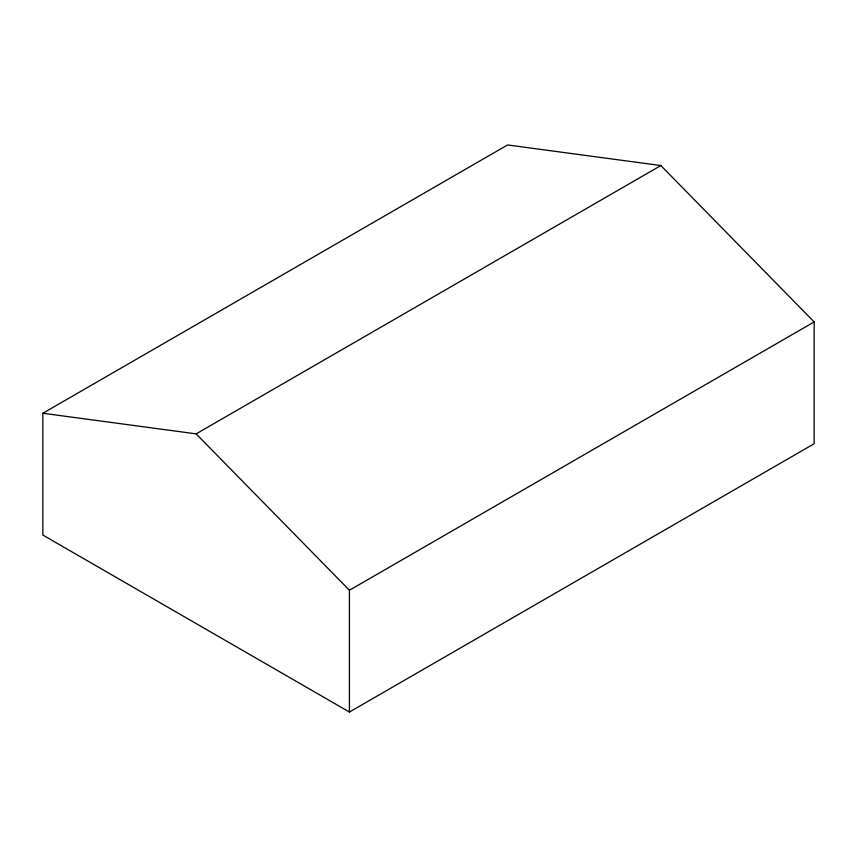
<?xml version="1.0" encoding="UTF-8"?>
<svg xmlns="http://www.w3.org/2000/svg" width="857" height="857" viewBox="0 0 857 857"><rect width="100%" height="100%" fill="white"/><g stroke="black" fill="none" stroke-linecap="round" stroke-linejoin="round"><path stroke-width="1.29" d="M42.85 413.256L507.58 144.951L660.865 165.551L814.15 321.943L814.15 443.744L349.42 712.049L42.85 535.057L42.85 413.256L196.135 433.867L660.865 165.551M349.42 712.049L349.42 590.248L814.15 321.943M196.135 433.867L349.42 590.248"/></g></svg>
